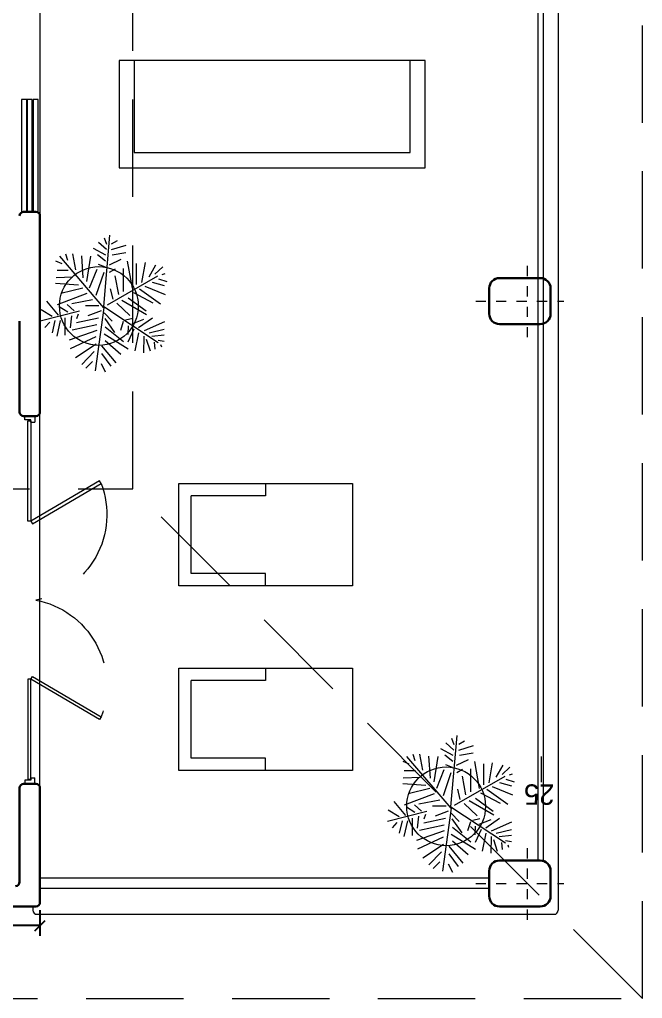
# Model space of a CAD drawing. Header units: metres. Extents: x -44 to 358, y -286 to 66.
# Drawn here: x 136.12 to 142.22, y -91.77 to -82.18 of the extents above; entities that cross this region are included whole.
import ezdxf

# ---------------------------------------------------------------- set-up
doc = ezdxf.new("R2010")
doc.units = ezdxf.units.M
doc.header["$LTSCALE"] = 0.3
doc.header["$PDMODE"] = 3
for name, pattern in [('CONTINUA', [0]), ('DASHED', [0.75, 0.5, -0.25]), ('HIDDEN2', [4.7625, 3.175, -1.5875])]:
    doc.linetypes.add(name, pattern=pattern)
for name, color, linetype, lineweight in [('3.13 T.PRSENTACION', 252, 'CONTINUA', 0), ('A-DOOR', 7, 'Continuous', 5), ('A-WALL', 7, 'Continuous', 30), ('baños', 141, 'Continuous', 0), ('Columnas', 7, 'Continuous', 18), ('EJES', 43, 'DASHED', 0), ('MOBILIARIOS', 252, 'Continuous', 0), ('muros bajitos', 252, 'Continuous', 5), ('piso', 251, 'Continuous', 18)]:
    doc.layers.add(name, color=color, linetype=linetype, lineweight=lineweight)
doc.layers.add('ARBOLES CTB', color=7, linetype='Continuous', lineweight=0, true_color=0x4f6a34, transparency=0.3)
doc.layers.add('DIMTEXTO', color=4, linetype='Continuous')
doc.layers.add('Techos 1', color=7, linetype='HIDDEN2', lineweight=9, true_color=0x42391a)
doc.styles.add('SMPLEX', font='simplex.shx')
doc.styles.add('TRESTRECE', font='')
doc.styles.get('TRESTRECE').set_extended_font_data('Champagne & Limousines')
doc.dimstyles.new('DIM-50', dxfattribs={"dimscale": 0.5, "dimtxt": 0.2, "dimasz": 0.2, "dimexe": 0.2, "dimexo": 0.2, "dimgap": 0.1, "dimtad": 0, "dimtih": 1, "dimtoh": 1, "dimzin": 0, "dimdsep": 46, "dimtxsty": 'SMPLEX', "dimblk1": 'OBLIQUE', "dimblk2": 'OBLIQUE', "dimsah": 1, "dimcen": 0.2, "dimclrd": 4, "dimclre": 4, "dimclrt": 4, "dimadec": 0, "dimazin": 0, "dimtfac": 1, "dimtmove": 0, "dimatfit": 3, "dimldrblk": 'OPEN30', "dimfxl": 0.3, "dimfxlon": 1, "dimtfill": 1, "dimtolj": 1, "dimtzin": 0, "dimarcsym": 0})

# ---------------------------------------------------------------- blocks, each defined once
blk = doc.blocks.new('A$C309F5F81')
at = {"linetype": 'ByBlock'}
for p, q in [((0.6035, 0.8169), (0.4993, 0.9058)), ((0.6136, 0.8664), (0.5641, 0.949)), ((0.5742, 0.6593), (0.6492, 0.9553)), ((0.6568, 0.8842), (0.6962, 0.9198)), ((0.2184, 0.7907), (0.1981, 0.8377)), ((0.2681, 0.7445), (0.2681, 0.8283)), ((0.3189, 0.7101), (0.3227, 0.8359)), ((0.3773, 0.6657), (0.3659, 0.8397)), ((0.4408, 0.6034), (0.5272, 0.8283)), ((0.5819, 0.7483), (0.5425, 0.8131)), ((0.6454, 0.8448), (0.7381, 0.8664)), ((0.6454, 0.8054), (0.7635, 0.8308)), ((0.192, 0.7471), (0.145, 0.7624)), ((0.5492, 0.4753), (0.1602, 0.8086)), ((0.4015, 0.6352), (0.4408, 0.8003)), ((0.5704, 0.6987), (0.5247, 0.7521)), ((0.6238, 0.7699), (0.7559, 0.7699)), ((0.2627, 0.6876), (0.1408, 0.7104)), ((0.4878, 0.5602), (0.5196, 0.7178)), ((0.5958, 0.6695), (0.6314, 0.6809)), ((0.6098, 0.7203), (0.6987, 0.7305)), ((0.6263, 0.5171), (0.6619, 0.6822)), ((0.6771, 0.5285), (0.7165, 0.714)), ((0.7203, 0.5285), (0.7915, 0.7368)), ((0.7673, 0.5361), (0.8588, 0.7292)), ((0.8232, 0.5323), (0.9249, 0.6898)), ((0.3227, 0.6314), (0.1575, 0.6428)), ((0.3506, 0.6034), (0.1601, 0.5729)), ((0.5349, 0.5132), (0.5349, 0.6149)), ((0.5704, 0.4967), (0.6098, 0.5958)), ((0.8779, 0.5475), (0.977, 0.6428)), ((0.9528, 0.5602), (1.0036, 0.6111)), ((0.1517, 0.4599), (0.1029, 0.5526)), ((0.1971, 0.4622), (0.1499, 0.5234)), ((0.3976, 0.5831), (0.2566, 0.5272)), ((0.4523, 0.5323), (0.2795, 0.4739)), ((0.5492, 0.4753), (1.024, 0.5399)), ((0.5388, 0.4769), (0, 0.4307)), ((0.0711, 0.4523), (0.0241, 0.47)), ((0.1105, 0.4561), (0.0572, 0.5158)), ((0.2425, 0.4641), (0.2211, 0.5158)), ((0.5258, 0.4487), (0.3074, 0.0673)), ((0.5388, 0.4769), (0.8105, 0.0661)), ((0.5869, 0.4739), (0.6492, 0.4141)), ((0.6301, 0.4688), (0.7356, 0.3951)), ((0.6924, 0.465), (0.8029, 0.3278)), ((0.7445, 0.4739), (0.8588, 0.2922)), ((0.7953, 0.465), (0.8982, 0.3468)), ((0.8347, 0.4929), (0.9643, 0.3862)), ((0.8931, 0.4929), (0.9884, 0.4218)), ((0.9681, 0.4967), (1.0316, 0.465)), ((0.0673, 0.4167), (0.0419, 0.3735)), ((0.1105, 0.4167), (0.0775, 0.3062)), ((0.1499, 0.4129), (0.1321, 0.3087)), ((0.2253, 0.434), (0.1817, 0.3455)), ((0.2794, 0.4319), (0.254, 0.3887)), ((0.4485, 0.3633), (0.3074, 0.39)), ((0.484, 0.4065), (0.4053, 0.4256)), ((0.5131, 0.377), (0.6071, 0.2792)), ((0.4015, 0.2604), (0.1969, 0.296)), ((0.4256, 0.3278), (0.2515, 0.3278)), ((0.4917, 0.3392), (0.5984, 0.1537)), ((0.6404, 0.3125), (0.6265, 0.2579)), ((0.6517, 0.3295), (0.7203, 0.3511)), ((0.6844, 0.2932), (0.7492, 0.2957)), ((0.3735, 0.2287), (0.216, 0.2287)), ((0.4332, 0.2528), (0.512, 0.1067)), ((0.4726, 0.2922), (0.5704, 0.1575)), ((0.6708, 0.263), (0.6352, 0.174)), ((0.7102, 0.249), (0.8067, 0.2947)), ((0.7381, 0.2134), (0.8741, 0.2414)), ((0.3583, 0.1893), (0.2084, 0.1626)), ((0.3862, 0.1664), (0.4485, 0.0127)), ((0.4053, 0.2058), (0.5196, 0.0483)), ((0.6962, 0.2134), (0.6238, 0.1093)), ((0.7203, 0.1702), (0.653, 0.0165)), ((0.7635, 0.174), (0.888, 0.1766)), ((0.7851, 0.1563), (0.8741, 0.127)), ((0.3151, 0.1347), (0.2236, 0.0838)), ((0.2947, 0.0915), (0.2401, 0.0318)), ((0.3545, 0.1105), (0.3811, 0.0203)), ((0.7381, 0.1347), (0.7102, 0.0203)), ((0.7635, 0.1131), (0.7534, 0.0203)), ((0.8067, 0.0953), (0.8601, 0.0915)), ((0.2986, 0.0356), (0.2909, 0.0127)), ((0.3303, 0.0635), (0.3506, 0)), ((0.7928, 0.0661), (0.7991, 0.0203)), ((0.8245, 0.0483), (0.8423, 0.0419))]:
    blk.add_line(p, q, dxfattribs=at)
blk = doc.blocks.new('A$C2f9b60d5')
at = {"layer": 'A-DOOR'}
for p, q in [((0, 0.1005), (0.06, 0.1005)), ((0, 0.1005), (0, 0.0005)), ((0.06, 0.0605), (0.06, 0.1005)), ((3.6, 0.1), (3.54, 0.1)), ((3.54, 0.06), (3.54, 0.1)), ((3.6, 0.1), (3.6, 0)), ((0.035, 0.0005), (0, 0.0005)), ((0.035, 0.0605), (0.035, 0.0005)), ((0.06, 0.0605), (0.035, 0.0605)), ((3.54, 0.06), (3.565, 0.06)), ((3.565, 0.06), (3.565, 0)), ((3.565, 0), (3.6, 0))]:
    blk.add_line(p, q, dxfattribs=at)
for points in [[(0.6314, 0.7341), (1.0247, 0.0604), (1.0509, 0.0757), (0.6576, 0.7494)], [(2.9658, 0.7337), (2.5723, 0.0601), (2.5462, 0.0754), (2.9397, 0.749)], [(0.0446, 0.0605), (1.0247, 0.0604), (1.0247, 0.0301), (0.0446, 0.0302)], [(3.5524, 0.06), (2.5723, 0.0601), (2.5723, 0.0298), (3.5524, 0.0297)]]:
    blk.add_lwpolyline(points, close=True, dxfattribs=at)
at = {"layer": 'A-DOOR', "linetype": 'HIDDEN2'}
for centre, start, end in [((0.96, -0.0488), 10.76134, 110.74881), ((2.637, -0.0491), 69.23247, 169.21994)]:
    blk.add_arc(centre, 0.8536, start, end, dxfattribs=at)
blk = doc.blocks.new('A$C6528a993')
at = {"layer": '3.13 T.PRSENTACION', "transparency": 33554508}
blk.add_line((34.8574, 2.368), (34.8574, 2.118), dxfattribs=at)
at = {"layer": 'A-DOOR'}
for points in [[(29.77, 7.7001), (29.82, 7.7001), (29.82, 8.8001), (29.77, 8.8001)], [(29.825, 7.7001), (29.875, 7.7001), (29.875, 8.8001), (29.825, 8.8001)], [(29.883, 7.7001), (29.933, 7.7001), (29.933, 8.8001), (29.883, 8.8001)]]:
    blk.add_lwpolyline(points, close=True, dxfattribs=at)
at = {"layer": 'A-WALL', "transparency": 33554684}
blk.add_line((29.79, 7.7001), (29.91, 7.7001), dxfattribs=at)
at = {"layer": 'A-WALL'}
for p, q in [((29.95, 7.6601), (29.95, 5.7401)), ((29.75, 5.7401), (29.75, 6.6292)), ((29.79, 5.7001), (29.91, 5.7001)), ((29.75, 1.1401), (29.75, 2.0601)), ((29.91, 2.1001), (29.79, 2.1001)), ((29.82, 2.1001), (29.88, 2.1001)), ((29.95, 0.9401), (29.95, 2.0601)), ((29.91, 0.9001), (28.765, 0.9001))]:
    blk.add_line(p, q, dxfattribs=at)
for points in [[(34.85, 6.601), (34.45, 6.601, -0.414214), (34.35, 6.701), (34.35, 6.951, -0.414214), (34.45, 7.051), (34.85, 7.051, -0.414214), (34.95, 6.951), (34.95, 6.701, -0.414214)], [(34.85, 0.9001), (34.45, 0.9001, -0.414214), (34.35, 1.0001), (34.35, 1.2501, -0.414214), (34.45, 1.3501), (34.85, 1.3501, -0.414214), (34.95, 1.2501), (34.95, 1.0001, -0.414214)]]:
    blk.add_lwpolyline(points, format="xyb", close=True, dxfattribs=at)
for centre, start, end in [((29.79, 7.6601), 90, 180), ((29.91, 7.6601), 0, 90), ((29.79, 5.7401), 180, 270), ((29.91, 5.7401), 270, 0), ((29.79, 2.0601), 90, 180), ((29.91, 2.0601), 0, 90), ((29.71, 1.1401), 270, 0), ((29.91, 0.9401), 270, 0)]:
    blk.add_arc(centre, 0.04, start, end, dxfattribs=at)
at = {"layer": 'EJES', "ltscale": 0.03}
for p, q in [((34.725, 6.4715), (34.725, 7.1965)), ((34.2168, 6.826), (35.0795, 6.826)), ((34.725, 0.7705), (34.725, 1.4956)), ((34.2168, 1.1251), (35.0795, 1.1251))]:
    blk.add_line(p, q, dxfattribs=at)
at = {"layer": 'MOBILIARIOS'}
for p, q in [((33.7238, 9.1813), (30.7238, 9.1813)), ((30.7238, 9.1813), (30.7238, 8.1313)), ((30.8738, 9.1813), (30.8738, 8.2813)), ((33.5738, 8.2813), (33.5738, 9.1813)), ((33.7238, 8.1313), (33.7238, 9.1813)), ((30.8738, 8.2813), (33.5738, 8.2813)), ((30.7238, 8.1313), (33.7238, 8.1313)), ((31.3099, 4.0402), (31.3099, 5.0402)), ((31.3099, 5.0402), (33.0099, 5.0402)), ((32.1599, 5.0402), (32.1599, 4.9202)), ((33.0099, 5.0402), (33.0099, 4.0402)), ((31.4299, 4.1602), (31.4299, 4.9202)), ((32.1599, 4.9202), (31.4299, 4.9202)), ((32.1599, 4.1602), (31.4299, 4.1602)), ((32.1599, 4.0402), (32.1599, 4.1602)), ((33.0099, 4.0402), (31.3099, 4.0402)), ((31.3099, 2.2325), (31.3099, 3.2325)), ((31.3099, 3.2325), (33.0099, 3.2325)), ((32.1599, 3.2325), (32.1599, 3.1125)), ((33.0099, 3.2325), (33.0099, 2.2325)), ((31.4299, 2.3525), (31.4299, 3.1125)), ((32.1599, 3.1125), (31.4299, 3.1125)), ((32.1599, 2.3525), (31.4299, 2.3525)), ((32.1599, 2.2325), (32.1599, 2.3525)), ((33.0099, 2.2325), (31.3099, 2.2325))]:
    blk.add_line(p, q, dxfattribs=at)
at = {"layer": 'muros bajitos'}
for p, q in [((34.8268, 14.7501), (34.8268, 1.3501)), ((34.8768, 14.7537), (34.8768, 1.3464)), ((34.35, 1.1772), (29.95, 1.1772)), ((34.35, 1.0772), (29.95, 1.0772))]:
    blk.add_line(p, q, dxfattribs=at)
at = {"layer": 'piso'}
for p, q in [((35.025, 20.9369), (35.025, 0.8633)), ((29.95, 14.14), (29.95, 7.6601)), ((29.95, 2.0378), (29.95, 5.7624)), ((29.88, 0.9001), (29.88, 0.8633)), ((29.92, 0.8233), (34.985, 0.8233))]:
    blk.add_line(p, q, dxfattribs=at)
for centre in [(30.5265, 6.7784), (33.9273, 1.8808)]:
    blk.add_circle(centre, 0.3855, dxfattribs=at)
for centre, start, end in [((29.92, 0.8633), 180, 270), ((34.985, 0.8633), 270, 0)]:
    blk.add_arc(centre, 0.04, start, end, dxfattribs=at)
at = {"layer": 'Techos 1'}
for p, q in [((35.85, 0.0001), (35.85, 21.8001)), ((35.85, 0.0001), (30.8608, 4.9893)), ((10.4, 0.0001), (35.85, 0.0001))]:
    blk.add_line(p, q, dxfattribs=at)
blk.add_lwpolyline([(30.8608, 16.8109), (27.466, 16.8109), (27.466, 4.9893), (30.8608, 4.9893)], close=True, dxfattribs=at)
at = {"color": 1, "xscale": -1, "rotation": 270}
blk.add_blockref('A$C2f9b60d5', (29.8, 2.1001), dxfattribs=at)
at = {"layer": 'ARBOLES CTB', "xscale": -1.298522266356366, "yscale": 1.298522266356366, "zscale": 1.298522266356366, "rotation": 90}
for p in [(31.193, 7.473), (34.5937, 2.5753)]:
    blk.add_blockref('A$C309F5F81', p, dxfattribs=at)
at = {"layer": '3.13 T.PRSENTACION', "transparency": 33554508, "insert": (34.9876, 1.8955), "char_height": 0.2, "attachment_point": 1, "rotation": 180, "style": 'TRESTRECE'}
blk.add_mtext_dynamic_manual_height_columns('25', width=1.292416, gutter_width=1, heights=[0], dxfattribs=at)
at = {"layer": 'baños', "linetype": 'Continuous', "flags": 8}
for tag, p in [('MODELNUMBER', (17.4854, 20.4812, 0)), ('TRADENAME', (17.4854, 20.4811, 0)), ('MATERIAL', (17.4854, 20.4811, 0)), ('PRODUCT', (17.4854, 20.4811, 0)), ('MODELNUMBER', (18.6601, 20.4812, 0)), ('MATERIAL', (18.6601, 20.4811, 0)), ('PRODUCT', (18.6601, 20.4811, 0)), ('TRADENAME', (18.6601, 20.4811, 0))]:
    blk.add_attdef(tag, p, '', height=0.0000254, rotation=180.00008, dxfattribs=at)
blk = doc.blocks.new('_OBLIQUE')
at = {"color": 0, "linetype": 'ByBlock'}
blk.add_line((-0.5, -0.5), (0.5, 0.5), dxfattribs=at)
blk = doc.blocks.new('*D2370')
at = {"layer": 'DEFPOINTS', "color": 0, "ltscale": 0.2, "transparency": 16777216}
for p in [(135.3177, -90.7558), (136.318, -90.7558), (136.318, -91.0523)]:
    blk.add_point(p, dxfattribs=at)
at = {"layer": 'DIMTEXTO', "color": 4, "lineweight": -2, "ltscale": 0.2, "transparency": 16777216}
for p, q in [((135.3177, -90.9023), (135.3177, -91.1523)), ((136.318, -90.9023), (136.318, -91.1523)), ((135.3177, -91.0523), (135.625, -91.0523)), ((136.318, -91.0523), (136.0107, -91.0523))]:
    blk.add_line(p, q, dxfattribs=at)
at = {"layer": 'DIMTEXTO', "color": 4, "lineweight": -2, "ltscale": 0.2, "transparency": 16777216, "xscale": 0.1, "yscale": 0.1, "zscale": 0.1, "rotation": 180}
blk.add_blockref('_OBLIQUE', (135.3177, -91.0523), dxfattribs=at)
at = {"layer": 'DIMTEXTO', "color": 4, "lineweight": -2, "ltscale": 0.2, "transparency": 16777216, "xscale": 0.1, "yscale": 0.1, "zscale": 0.1}
blk.add_blockref('_OBLIQUE', (136.318, -91.0523), dxfattribs=at)
at = {"layer": 'DIMTEXTO', "color": 4, "ltscale": 0.2, "transparency": 16777216, "insert": (135.8179, -91.0523), "char_height": 0.1, "attachment_point": 5, "style": 'SMPLEX', "bg_fill": 3, "box_fill_scale": 1.1, "bg_fill_color": 256, "bg_fill_true_color": 13158600, "bg_fill_transparency": 0}
blk.add_mtext('\\A1;1.00', dxfattribs=at)
blk = doc.blocks.new('_Open30')
at = {"color": 0, "lineweight": -2}
for p, q in [((-1, 0.268), (0, 0)), ((0, 0), (-1, -0.268)), ((0, 0), (-1, 0))]:
    blk.add_line(p, q, dxfattribs=at)

msp = doc.modelspace()

# ---------------------------------------------------------------- block references
at = {"layer": 'Columnas', "ltscale": 0.2}
msp.add_blockref('A$C6528a993', (106.3680161, -91.7655702), dxfattribs=at)

# ---------------------------------------------------------------- next in the draw order: dimensions: what is measured, and where the dimension line sits
at = {"layer": 'DIMTEXTO', "ltscale": 0.2}
dim = msp.add_linear_dim(base=(136.318016, -91.0522854), p1=(135.3177362, -90.7557699), p2=(136.318016, -90.7557699), dimstyle='DIM-50', dxfattribs=at)
dim.commit()
dim.dimension.update_dxf_attribs({"geometry": '*D2370', "text_midpoint": (135.8178761, -91.0522854)})

doc.saveas('drawing.dxf')
